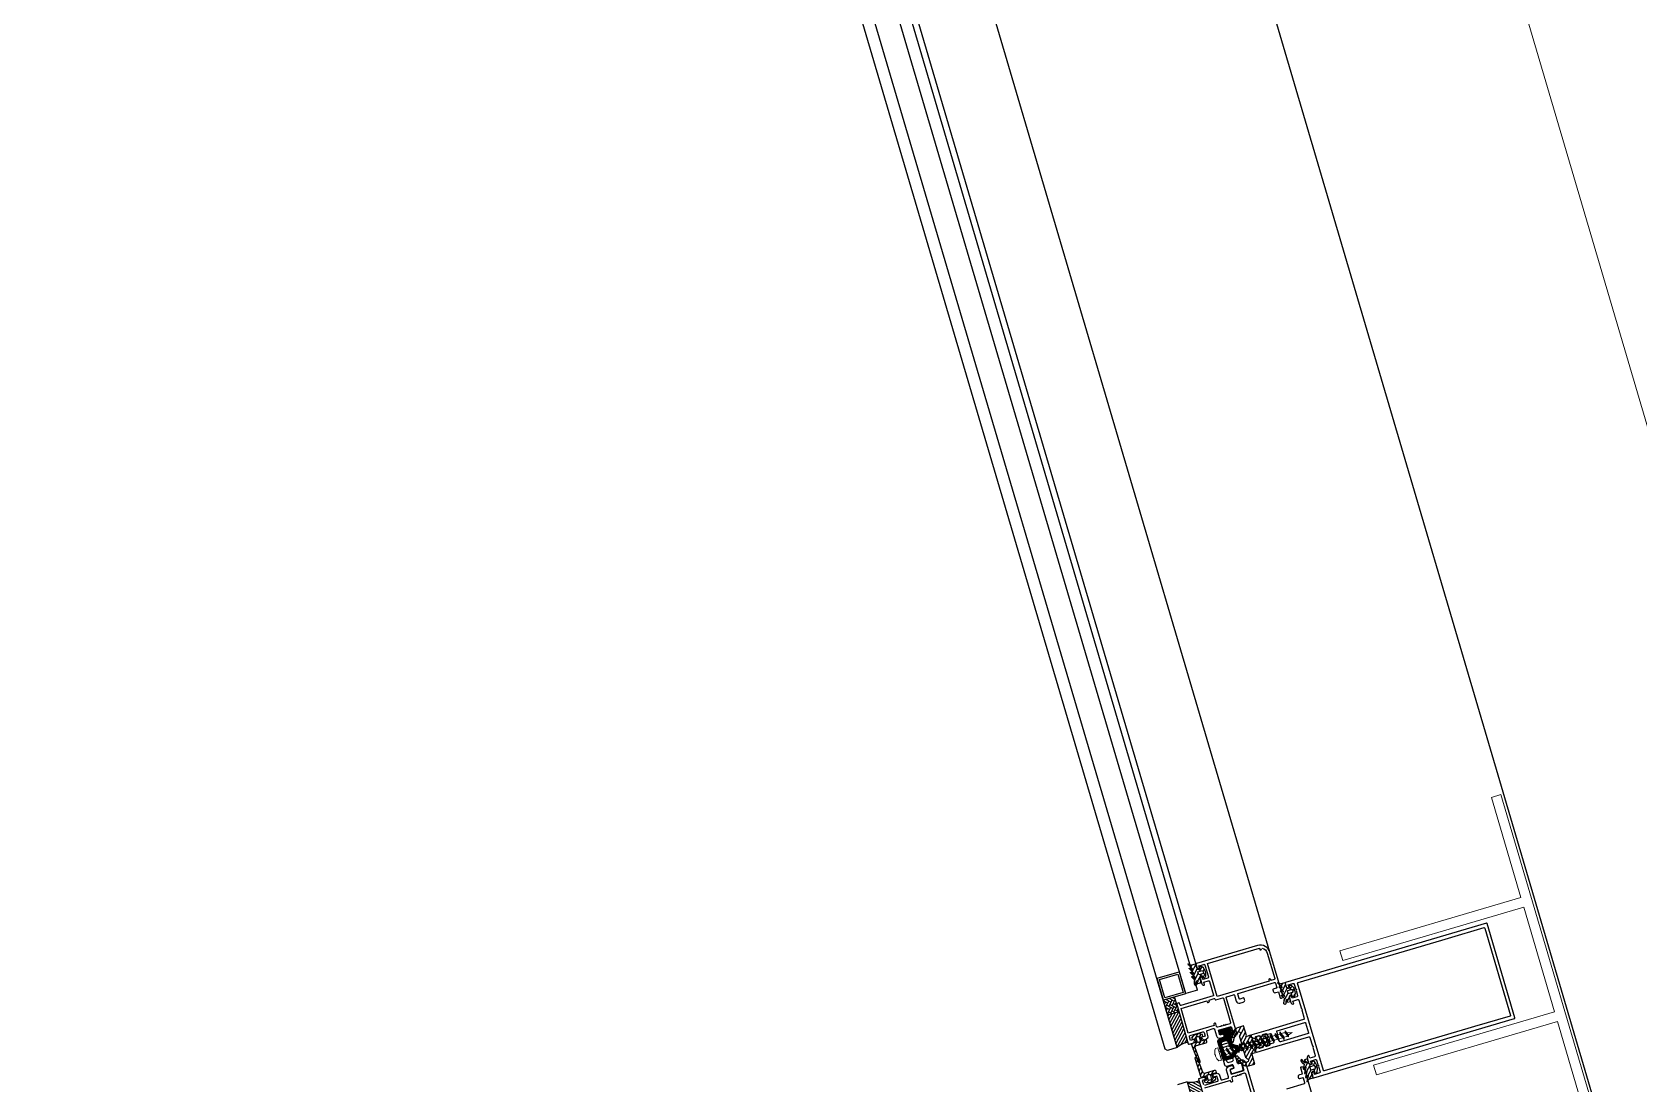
# Model space of a CAD drawing. Header units: millimetres. Extents: x 62878 to 70819, y -67946 to -61850.
# Drawn here: x 63473.9 to 63554.8, y -65098.3 to -65045.3 of the extents above; entities that cross this region are included whole.
import ezdxf

# ---------------------------------------------------------------- set-up
doc = ezdxf.new("R2010")
doc.units = ezdxf.units.MM
for name, color, linetype, lineweight in [('Dog_dos_yeni', 63, 'Continuous', 5), ('DOGRAMA', 171, 'Continuous', 0), ('GOR-2', 152, 'Continuous', 20)]:
    doc.layers.add(name, color=color, linetype=linetype, lineweight=lineweight)
pattern_1 = [(61.42666, (63576.43465, -65198.7975), (0.13941514, -0.07592747), [])]

# ---------------------------------------------------------------- blocks, each defined once
blk = doc.blocks.new('a2we')
at = {"lineweight": 5, "ltscale": 0.5}
for p, q in [((-198.11, -420.11), (-197.11, -419.74)), ((-194.92, -421.4), (-198.11, -420.11)), ((-193.92, -421.04), (-198.11, -420.11)), ((-197.57, -417.61), (-196.57, -417.24)), ((-194.16, -418.26), (-197.57, -417.61)), ((-195.16, -418.63), (-197.57, -417.61)), ((-197.11, -419.74), (-197.11, -418.43)), ((-197.11, -419.74), (-193.92, -421.04)), ((-197.11, -419.74), (-193.92, -421.04)), ((-197.11, -422.3), (-197.11, -420.51)), ((-196.89, -417.9), (-197.1, -418.34)), ((-196.01, -415.29), (-196.59, -417.25)), ((-196.57, -417.24), (-194.16, -418.26)), ((-196.01, -415.29), (-195.46, -417.71)), ((-194.16, -418.26), (-195.16, -418.63)), ((-195.16, -418.63), (-194.93, -419.3)), ((-194.92, -420.63), (-194.92, -419.36)), ((-198.11, -422.66), (-197.11, -422.3)), ((-194.92, -423.96), (-198.11, -422.66)), ((-193.92, -423.59), (-198.11, -422.66)), ((-198.11, -425.21), (-197.11, -424.85)), ((-194.92, -426.51), (-198.11, -425.21)), ((-193.92, -426.15), (-198.11, -425.21)), ((-198.11, -427.67), (-197.11, -427.31)), ((-194.92, -428.97), (-198.11, -427.67)), ((-193.92, -428.6), (-198.11, -427.67)), ((-197.11, -422.3), (-193.92, -423.59)), ((-197.11, -422.3), (-193.92, -423.59)), ((-197.11, -424.85), (-197.11, -423.07)), ((-197.11, -424.85), (-193.92, -426.15)), ((-197.11, -424.85), (-193.92, -426.15)), ((-197.11, -427.31), (-197.11, -425.62)), ((-197.11, -427.31), (-193.92, -428.6)), ((-197.11, -427.31), (-193.92, -428.6)), ((-197.11, -429.56), (-197.11, -428.02)), ((-193.92, -421.04), (-194.92, -421.4)), ((-194.92, -423.19), (-194.92, -421.4)), ((-193.92, -423.59), (-194.92, -423.96)), ((-194.92, -425.74), (-194.92, -423.96)), ((-193.92, -426.15), (-194.92, -426.51)), ((-194.92, -428.2), (-194.92, -426.51)), ((-193.92, -428.6), (-194.92, -428.97)), ((-198.11, -429.92), (-197.11, -429.56)), ((-194.92, -431.22), (-198.11, -429.92)), ((-193.92, -430.86), (-198.11, -429.92)), ((-198.11, -432.18), (-197.11, -431.81)), ((-194.92, -433.47), (-198.11, -432.18)), ((-193.92, -433.11), (-198.11, -432.18)), ((-198.11, -434.43), (-197.11, -434.07)), ((-194.92, -435.73), (-198.11, -434.43)), ((-193.92, -435.36), (-198.11, -434.43)), ((-198.11, -436.73), (-197.11, -436.36)), ((-194.92, -438.03), (-198.11, -436.73)), ((-193.92, -437.66), (-198.11, -436.73)), ((-197.11, -429.56), (-193.92, -430.86)), ((-197.11, -429.56), (-193.92, -430.86)), ((-197.11, -431.81), (-197.11, -430.28)), ((-197.11, -431.81), (-193.92, -433.11)), ((-197.11, -431.81), (-193.92, -433.11)), ((-197.11, -434.07), (-197.11, -432.53)), ((-197.11, -434.07), (-193.92, -435.36)), ((-197.11, -434.07), (-193.92, -435.36)), ((-197.11, -436.36), (-197.11, -434.79)), ((-197.11, -436.36), (-193.92, -437.66)), ((-197.11, -436.36), (-193.92, -437.66)), ((-194.92, -430.45), (-194.92, -428.97)), ((-193.92, -430.86), (-194.92, -431.22)), ((-194.92, -432.7), (-194.92, -431.22)), ((-193.92, -433.11), (-194.92, -433.47)), ((-194.92, -434.96), (-194.92, -433.47)), ((-193.92, -435.36), (-194.92, -435.73)), ((-194.92, -437.26), (-194.92, -435.73)), ((-198.11, -439.03), (-197.11, -438.66)), ((-194.92, -440.32), (-198.11, -439.03)), ((-193.92, -439.96), (-198.11, -439.03)), ((-198.11, -441.32), (-197.11, -440.96)), ((-194.92, -442.62), (-198.11, -441.32)), ((-193.92, -442.26), (-198.11, -441.32)), ((-198.11, -443.62), (-197.11, -443.25)), ((-194.92, -444.91), (-198.11, -443.62)), ((-193.92, -444.55), (-198.11, -443.62)), ((-197.11, -438.66), (-197.11, -437.13)), ((-197.11, -438.66), (-193.92, -439.96)), ((-197.11, -438.66), (-193.92, -439.96)), ((-197.11, -440.96), (-197.11, -439.43)), ((-197.11, -440.96), (-193.92, -442.26)), ((-197.11, -443.25), (-197.11, -441.73)), ((-197.11, -443.25), (-193.92, -444.55)), ((-197.11, -445.55), (-197.11, -444.02)), ((-193.92, -437.66), (-194.92, -438.03)), ((-194.92, -439.55), (-194.92, -438.03)), ((-193.92, -439.96), (-194.92, -440.32)), ((-194.92, -441.85), (-194.92, -440.32)), ((-193.92, -442.26), (-194.92, -442.62)), ((-194.92, -444.15), (-194.92, -442.62)), ((-193.92, -444.55), (-194.92, -444.91)), ((-198.11, -445.92), (-197.11, -445.55)), ((-193.92, -446.85), (-198.11, -445.92)), ((-194.92, -447.22), (-198.11, -445.92)), ((-197.11, -447.85), (-198.11, -448.22)), ((-194.92, -449.52), (-198.11, -448.22)), ((-198.11, -448.22), (-193.92, -449.15)), ((-198.11, -450.52), (-197.11, -450.15)), ((-194.92, -451.82), (-198.11, -450.52)), ((-193.92, -451.45), (-198.11, -450.52)), ((-197.11, -445.55), (-193.92, -446.85)), ((-197.11, -445.55), (-193.92, -446.85)), ((-197.11, -447.85), (-197.11, -446.32)), ((-193.92, -449.15), (-197.11, -447.85)), ((-197.11, -450.15), (-197.11, -448.62)), ((-197.11, -450.15), (-193.92, -451.45)), ((-197.11, -453.29), (-197.11, -450.92)), ((-194.92, -446.45), (-194.92, -444.91)), ((-193.92, -446.85), (-194.92, -447.22)), ((-194.92, -448.75), (-194.92, -447.22)), ((-193.92, -449.15), (-194.92, -449.52)), ((-194.92, -451.05), (-194.92, -449.52)), ((-193.92, -451.45), (-194.92, -451.82)), ((-194.92, -453.29), (-194.92, -451.82)), ((-192.8, -453.29), (-199.23, -453.29)), ((-199.23, -454.58), (-199.23, -453.29)), ((-192.8, -454.58), (-192.8, -453.29))]:
    blk.add_line(p, q, dxfattribs=at)
blk.add_lwpolyline([(-196.47, -455.66), (-196.11, -455.4), (-195.92, -455.4), (-195.56, -455.66)], dxfattribs=at)
for centre, radius, start, end in [((-196.91, -418.43), 0.2, 155.32512, 180), ((-195.12, -419.36), 0.2, 0, 19.11162), ((-195.66, -449.53), 6.19, 234.75731, 262.49049), ((-196.37, -449.53), 6.19, 277.50951, 305.24269)]:
    blk.add_arc(centre, radius, start, end, dxfattribs=at)

msp = doc.modelspace()

# ---------------------------------------------------------------- hatches: boundary and pattern name
at = {"layer": 'DOGRAMA', "lineweight": -2}
h = msp.add_hatch(dxfattribs=at)
h.set_pattern_fill('ANSI31', color=256, scale=0.05, angle=433.50578, style=0)
h.set_pattern_definition(pattern_1)
edge = h.paths.add_edge_path(flags=16)
edge.add_arc((63532.481, -65092.752), 0.4, 4.8897, 27.96362, ccw=False)
edge.add_line((63532.879, -65092.718), (63532.638, -65092.789))
edge.add_line((63532.638, -65092.789), (63532.592, -65092.636))
edge.add_line((63532.592, -65092.636), (63532.834, -65092.564))
edge = h.paths.add_edge_path()
edge.add_arc((63532.481, -65092.752), 0.5, -20.44324, 53.29656, ccw=False)
edge.add_line((63532.949, -65092.927), (63532.853, -65092.955))
edge.add_line((63532.853, -65092.955), (63532.819, -65092.84))
edge.add_line((63532.819, -65092.84), (63532.762, -65092.857))
edge.add_arc((63532.79, -65092.953), 0.1, 106.42666, 196.42666)
edge.add_line((63532.694, -65092.981), (63532.756, -65093.192))
edge.add_line((63532.756, -65093.192), (63532.584, -65093.243))
edge.add_line((63532.584, -65093.243), (63532.573, -65093.205))
edge.add_arc((63532.635, -65093.187), 0.065, 128.01732, 196.42666, ccw=False)
edge.add_arc((63532.575, -65093.11), 0.0327, 308.01732, 501.85694)
edge.add_arc((63532.722, -65093.187), 0.199, 150.51044, 200.77634)
edge.add_arc((63532.488, -65093.271), 0.05, -162.60118, 14.91205, ccw=False)
edge.add_arc((63532.749, -65093.189), 0.323, 158.041, 197.36731, ccw=False)
edge.add_arc((63532.43, -65093.061), 0.02, 338.041, 406.42666)
edge.add_line((63532.444, -65093.047), (63532.285, -65092.895))
edge.add_arc((63532.295, -65092.884), 0.015, 66.42666, 226.42666, ccw=False)
edge.add_line((63532.301, -65092.87), (63532.414, -65092.92))
edge.add_arc((63532.422, -65092.901), 0.02, 246.42666, 406.42666)
edge.add_line((63532.436, -65092.887), (63532.222, -65092.684))
edge.add_arc((63532.233, -65092.673), 0.015, 66.42666, 226.42666, ccw=False)
edge.add_line((63532.239, -65092.659), (63532.352, -65092.709))
edge.add_arc((63532.36, -65092.69), 0.02, 246.42666, 406.42666)
edge.add_line((63532.373, -65092.676), (63532.16, -65092.473))
edge.add_arc((63532.171, -65092.462), 0.015, 66.42666, 226.42666, ccw=False)
edge.add_line((63532.177, -65092.448), (63532.289, -65092.498))
edge.add_arc((63532.297, -65092.479), 0.02, 246.42666, 406.42666)
edge.add_line((63532.311, -65092.465), (63532.098, -65092.262))
edge.add_arc((63532.108, -65092.251), 0.015, 66.42666, 226.42666, ccw=False)
edge.add_line((63532.114, -65092.237), (63532.22, -65092.283))
edge.add_arc((63532.26, -65092.192), 0.1, 246.42666, 286.42666)
edge.add_line((63532.288, -65092.287), (63532.474, -65092.233))
edge.add_line((63532.474, -65092.233), (63532.536, -65092.444))
edge.add_arc((63532.632, -65092.415), 0.1, 196.42666, 286.42666)
edge.add_line((63532.66, -65092.511), (63532.718, -65092.494))
edge.add_line((63532.718, -65092.494), (63532.684, -65092.379))
edge.add_line((63532.684, -65092.379), (63532.78, -65092.351))
h = msp.add_hatch(dxfattribs=at)
h.set_pattern_fill('ANSI31', color=256, scale=0.05, angle=433.50578, style=0)
h.set_pattern_definition(pattern_1)
edge = h.paths.add_edge_path()
edge.add_arc((63536.784, -65093.13), 0.1, 246.42666, 286.42666)
edge.add_line((63536.813, -65093.226), (63536.979, -65093.177))
edge.add_line((63536.979, -65093.177), (63537.041, -65093.388))
edge.add_arc((63537.137, -65093.36), 0.1, 196.42666, 286.42666)
edge.add_line((63537.165, -65093.456), (63537.222, -65093.439))
edge.add_line((63537.222, -65093.439), (63537.189, -65093.324))
edge.add_line((63537.189, -65093.324), (63537.284, -65093.296))
edge.add_arc((63536.986, -65093.697), 0.5, -20.44324, 53.29656, ccw=False)
edge.add_line((63537.454, -65093.871), (63537.358, -65093.899))
edge.add_line((63537.358, -65093.899), (63537.324, -65093.784))
edge.add_line((63537.324, -65093.784), (63537.267, -65093.801))
edge.add_arc((63537.295, -65093.897), 0.1, 106.42666, 196.42666)
edge.add_line((63537.199, -65093.926), (63537.261, -65094.137))
edge.add_line((63537.261, -65094.137), (63537.108, -65094.182))
edge.add_line((63537.108, -65094.182), (63537.097, -65094.144))
edge.add_arc((63537.16, -65094.125), 0.065, 128.01732, 196.42666, ccw=False)
edge.add_arc((63537.099, -65094.048), 0.0327, 308.01732, 501.85694)
edge.add_arc((63537.263, -65094.18), 0.242, 141.22919, 186.73596)
edge.add_arc((63536.974, -65094.221), 0.05, -162.60118, 14.91205, ccw=False)
edge.add_arc((63537.295, -65094.194), 0.372, 149.92664, 186.57816, ccw=False)
edge.add_arc((63536.955, -65094), 0.02, 338.041, 406.42666)
edge.add_line((63536.969, -65093.985), (63536.809, -65093.834))
edge.add_arc((63536.82, -65093.823), 0.015, 66.42666, 226.42666, ccw=False)
edge.add_line((63536.826, -65093.809), (63536.938, -65093.858))
edge.add_arc((63536.946, -65093.84), 0.02, 246.42666, 406.42666)
edge.add_line((63536.96, -65093.826), (63536.747, -65093.623))
edge.add_arc((63536.757, -65093.612), 0.015, 66.42666, 226.42666, ccw=False)
edge.add_line((63536.763, -65093.598), (63536.876, -65093.647))
edge.add_arc((63536.884, -65093.629), 0.02, 246.42666, 406.42666)
edge.add_line((63536.898, -65093.615), (63536.685, -65093.412))
edge.add_arc((63536.695, -65093.401), 0.015, 66.42666, 226.42666, ccw=False)
edge.add_line((63536.701, -65093.387), (63536.814, -65093.436))
edge.add_arc((63536.822, -65093.418), 0.02, 246.42666, 406.42666)
edge.add_line((63536.836, -65093.404), (63536.623, -65093.201))
edge.add_arc((63536.633, -65093.19), 0.015, 66.42666, 226.42666, ccw=False)
edge.add_line((63536.639, -65093.176), (63536.744, -65093.222))
edge = h.paths.add_edge_path(flags=16)
edge.add_line((63537.36, -65093.67), (63537.171, -65093.725))
edge.add_arc((63537.163, -65093.696), 0.03, 196.42666, 286.42666, ccw=False)
edge.add_line((63537.134, -65093.705), (63537.106, -65093.609))
edge.add_arc((63537.135, -65093.6), 0.03, 106.42666, 196.42666, ccw=False)
edge.add_line((63537.126, -65093.572), (63537.315, -65093.516))
edge.add_arc((63537.323, -65093.545), 0.03, 24.19309, 106.42666, ccw=False)
edge.add_arc((63536.986, -65093.697), 0.4, 8.66022, 24.19309, ccw=False)
edge.add_arc((63537.351, -65093.641), 0.03, -73.57334, 8.66022, ccw=False)
h = msp.add_hatch(dxfattribs=at)
h.set_pattern_fill('AR-HBONE', color=256, scale=0.03, angle=433.50578, style=0)
h.set_pattern_definition([(331.42666, (63564.61152, -65079.81082), (0.16277867, 0.04799068), [0.36, -0.12]), (61.42666, (63564.71691, -65079.86821), (0.16277867, 0.04799068), [0.36, -0.12])])
h.paths.add_polyline_path([(63531.492, -65094.138), (63531.422, -65093.898), (63530.846, -65094.068), (63531.065, -65094.81), (63531.64, -65094.64)])
h = msp.add_hatch(dxfattribs=at)
h.set_pattern_fill('ANSI31', color=256, scale=0.04, angle=433.50578, style=0)
h.set_pattern_definition([(61.42666, (63582.17524, -65218.2689), (0.11153211, -0.06074198), [])])
h.paths.add_polyline_path([(63531.692, -65094.913, 0.414214), (63531.726, -65094.932), (63532.095, -65096.181, 0.153231), (63531.547, -65096.447), (63531.143, -65095.075)])
h.paths.add_polyline_path([(63531.64, -65094.64), (63531.711, -65094.879, 0.414214), (63531.692, -65094.913), (63531.143, -65095.075), (63531.065, -65094.81)])
at = {"layer": 'DOGRAMA', "lineweight": -2, "ltscale": 5}
h = msp.add_hatch(dxfattribs=at)
h.set_pattern_fill('ANSI31', color=256, scale=0.015, angle=433.50578, style=0)
h.set_pattern_definition([(61.42666, (63576.43465, -65198.7975), (0.041824542, -0.022778242), [])])
edge = h.paths.add_edge_path(flags=16)
edge.add_line((63534.495, -65096.502), (63534.502, -65096.528))
edge.add_arc((63534.474, -65096.537), 0.03, -43.57334, 16.42666, ccw=False)
edge.add_line((63534.495, -65096.557), (63534.316, -65096.746))
edge.add_arc((63534.388, -65096.815), 0.1, 136.42666, 164.28562)
edge.add_arc((63534.196, -65096.761), 0.1, 286.42666, 344.28562, ccw=False)
edge.add_line((63534.224, -65096.856), (63534.032, -65096.913))
edge.add_arc((63534.018, -65096.865), 0.05, 196.42666, 286.42666, ccw=False)
edge.add_line((63533.97, -65096.879), (63533.786, -65096.256))
edge.add_arc((63533.882, -65096.228), 0.1, 106.42666, 196.42666, ccw=False)
edge.add_line((63533.854, -65096.132), (63533.998, -65096.089))
edge.add_arc((63534.026, -65096.185), 0.1, 16.42666, 106.42666, ccw=False)
edge.add_line((63534.122, -65096.157), (63534.182, -65096.359))
edge.add_arc((63534.278, -65096.331), 0.1, 196.42666, 256.42666)
edge.add_line((63534.254, -65096.428), (63534.473, -65096.481))
edge.add_arc((63534.466, -65096.51), 0.03, 16.42666, 76.42666, ccw=False)
edge = h.paths.add_edge_path()
edge.add_line((63533.947, -65095.916), (63533.903, -65095.768))
edge.add_arc((63533.874, -65095.776), 0.03, 16.42666, 106.42666)
edge.add_line((63533.866, -65095.748), (63533.732, -65095.787))
edge.add_arc((63533.723, -65095.758), 0.03, 196.42666, 286.42666, ccw=False)
edge.add_line((63533.694, -65095.767), (63533.655, -65095.633))
edge.add_arc((63533.703, -65095.618), 0.05, 106.42666, 196.42666, ccw=False)
edge.add_line((63533.689, -65095.57), (63534.202, -65095.419))
edge.add_arc((63534.216, -65095.467), 0.05, 16.42666, 106.42666, ccw=False)
edge.add_line((63534.264, -65095.453), (63534.34, -65095.712))
edge.add_arc((63534.292, -65095.726), 0.05, -73.57334, 16.42666, ccw=False)
edge.add_line((63534.306, -65095.774), (63534.225, -65095.798))
edge.add_arc((63534.239, -65095.846), 0.05, 106.42666, 196.42666)
edge.add_line((63534.191, -65095.86), (63534.301, -65096.234))
edge.add_arc((63534.397, -65096.206), 0.1, 196.42666, 256.42666)
edge.add_line((63534.374, -65096.303), (63534.592, -65096.356))
edge.add_arc((63534.585, -65096.385), 0.03, 16.42666, 76.42666, ccw=False)
edge.add_line((63534.614, -65096.376), (63534.671, -65096.569))
edge.add_arc((63534.642, -65096.577), 0.03, -43.57334, 16.42666, ccw=False)
edge.add_line((63534.664, -65096.598), (63534.478, -65096.793))
edge.add_arc((63534.55, -65096.862), 0.1, 136.42666, 166.91533)
edge.add_arc((63534.258, -65096.794), 0.2, 286.42666, 346.91533, ccw=False)
edge.add_line((63534.314, -65096.986), (63533.979, -65097.085))
edge.add_arc((63533.95, -65096.989), 0.1, 196.42666, 286.42666, ccw=False)
edge.add_line((63533.854, -65097.018), (63533.778, -65096.759))
edge.add_line((63533.778, -65096.759), (63533.798, -65096.721))
edge.add_line((63533.798, -65096.721), (63533.761, -65096.701))
edge.add_line((63533.761, -65096.701), (63533.6, -65096.154))
edge.add_arc((63533.696, -65096.126), 0.1, 106.42666, 196.42666, ccw=False)
edge.add_line((63533.668, -65096.03), (63533.927, -65095.954))
edge.add_arc((63533.918, -65095.925), 0.03, 286.42666, 376.42666)
at = {"layer": 'DOGRAMA', "lineweight": -2}
h = msp.add_hatch(dxfattribs=at)
h.set_pattern_fill('ANSI31', color=256, scale=0.05, angle=433.50578, style=0)
h.set_pattern_definition(pattern_1)
edge = h.paths.add_edge_path(flags=16)
edge.add_arc((63536.021, -65096.097), 0.05, 286.42666, 376.42666)
edge.add_line((63536.069, -65096.083), (63536.052, -65096.026))
edge.add_arc((63536.004, -65096.04), 0.05, 16.42666, 106.42666)
edge.add_line((63535.99, -65095.992), (63535.774, -65096.055))
edge.add_line((63535.774, -65096.055), (63535.82, -65096.209))
edge.add_line((63535.82, -65096.209), (63536.035, -65096.145))
h.paths.add_polyline_path([(63535.676, -65096.251), (63535.63, -65096.098), (63535.367, -65096.176), (63535.412, -65096.329)], flags=16)
edge = h.paths.add_edge_path()
edge.add_arc((63535.974, -65095.986), 0.2, 35.86044, 106.42666)
edge.add_line((63535.918, -65095.794), (63535.864, -65095.81))
edge.add_line((63535.864, -65095.81), (63535.881, -65095.868))
edge.add_line((63535.881, -65095.868), (63535.758, -65095.904))
edge.add_line((63535.758, -65095.904), (63535.719, -65095.883))
edge.add_arc((63535.672, -65095.971), 0.1, 61.42666, 106.42666)
edge.add_line((63535.643, -65095.875), (63535.518, -65095.912))
edge.add_line((63535.518, -65095.912), (63535.535, -65095.969))
edge.add_line((63535.535, -65095.969), (63535.412, -65096.006))
edge.add_line((63535.412, -65096.006), (63535.273, -65095.93))
edge.add_line((63535.273, -65095.93), (63535.243, -65095.826))
edge.add_line((63535.243, -65095.826), (63535.003, -65095.897))
edge.add_line((63535.003, -65095.897), (63535.037, -65095.835))
edge.add_line((63535.037, -65095.835), (63534.895, -65095.355))
edge.add_line((63534.895, -65095.355), (63534.582, -65095.448))
edge.add_arc((63534.667, -65095.735), 0.3, 106.42666, 166.42666)
edge.add_line((63534.375, -65095.665), (63534.26, -65096.143))
edge.add_arc((63534.289, -65096.15), 0.03, 166.42666, 256.42666)
edge.add_line((63534.282, -65096.179), (63534.34, -65096.193))
edge.add_arc((63534.347, -65096.164), 0.03, 256.42666, 346.42666)
edge.add_line((63534.377, -65096.171), (63534.468, -65095.794))
edge.add_arc((63534.662, -65095.841), 0.2, 104.50706, 166.42666, ccw=False)
edge.add_arc((63534.645, -65095.742), 0.1, -43.57334, 109.14151, ccw=False)
edge.add_arc((63534.79, -65095.88), 0.1, 136.42666, 196.42666)
edge.add_line((63534.694, -65095.908), (63534.786, -65096.222))
edge.add_arc((63534.738, -65096.236), 0.05, -73.57334, 16.42666, ccw=False)
edge.add_line((63534.752, -65096.284), (63534.704, -65096.298))
edge.add_arc((63534.718, -65096.346), 0.05, 106.42666, 196.42666)
edge.add_line((63534.67, -65096.36), (63534.727, -65096.552))
edge.add_arc((63534.775, -65096.538), 0.05, 196.42666, 286.42666)
edge.add_line((63534.789, -65096.586), (63534.837, -65096.571))
edge.add_arc((63534.851, -65096.619), 0.05, 16.42666, 106.42666, ccw=False)
edge.add_line((63534.899, -65096.605), (63534.992, -65096.919))
edge.add_arc((63535.087, -65096.89), 0.1, 196.42666, 256.42666)
edge.add_arc((63535.041, -65097.085), 0.1, -76.28819, 76.42666, ccw=False)
edge.add_arc((63535.001, -65096.992), 0.2, 226.42666, 288.34626, ccw=False)
edge.add_line((63534.863, -65097.137), (63534.583, -65096.87))
edge.add_arc((63534.562, -65096.892), 0.03, 46.42666, 136.42666)
edge.add_line((63534.54, -65096.871), (63534.499, -65096.915))
edge.add_arc((63534.521, -65096.935), 0.03, 136.42666, 226.42666)
edge.add_line((63534.5, -65096.957), (63534.856, -65097.296))
edge.add_arc((63535.063, -65097.078), 0.3, 226.42666, 286.42666)
edge.add_line((63535.148, -65097.366), (63535.461, -65097.274))
edge.add_line((63535.461, -65097.274), (63535.32, -65096.794))
edge.add_line((63535.32, -65096.794), (63535.258, -65096.76))
edge.add_line((63535.258, -65096.76), (63535.497, -65096.69))
edge.add_line((63535.497, -65096.69), (63535.467, -65096.586))
edge.add_line((63535.467, -65096.586), (63535.542, -65096.447))
edge.add_line((63535.542, -65096.447), (63535.665, -65096.411))
edge.add_line((63535.665, -65096.411), (63535.682, -65096.468))
edge.add_line((63535.682, -65096.468), (63535.807, -65096.431))
edge.add_arc((63535.779, -65096.335), 0.1, 286.42666, 331.42666)
edge.add_line((63535.867, -65096.383), (63535.888, -65096.345))
edge.add_line((63535.888, -65096.345), (63536.011, -65096.309))
edge.add_line((63536.011, -65096.309), (63536.028, -65096.366))
edge.add_line((63536.028, -65096.366), (63536.082, -65096.35))
edge.add_arc((63536.025, -65096.159), 0.2, 286.42666, 356.99288)
edge.add_arc((63535.755, -65096.144), 0.471, 356.99288, 395.86044)
h = msp.add_hatch(dxfattribs=at)
h.set_pattern_fill('ANSI31', color=256, scale=0.05, angle=433.50578, style=0)
h.set_pattern_definition(pattern_1)
edge = h.paths.add_edge_path(flags=16)
edge.add_arc((63532.46, -65095.53), 0.668, 279.55098, 293.30234, ccw=False)
edge.add_line((63532.571, -65096.189), (63532.491, -65095.915))
edge.add_line((63532.491, -65095.915), (63532.644, -65095.87))
edge.add_line((63532.644, -65095.87), (63532.725, -65096.144))
edge = h.paths.add_edge_path()
edge.add_line((63533.052, -65096.139), (63533.021, -65096.033))
edge.add_line((63533.021, -65096.033), (63532.79, -65096.101))
edge.add_line((63532.79, -65096.101), (63532.737, -65095.919))
edge.add_line((63532.737, -65095.919), (63532.852, -65095.885))
edge.add_line((63532.852, -65095.885), (63532.824, -65095.789))
edge.add_arc((63532.652, -65096.196), 0.442, 67.11901, 145.73431)
edge.add_line((63532.286, -65095.947), (63532.315, -65096.043))
edge.add_line((63532.315, -65096.043), (63532.43, -65096.009))
edge.add_line((63532.43, -65096.009), (63532.484, -65096.192))
edge.add_line((63532.484, -65096.192), (63532.253, -65096.259))
edge.add_line((63532.253, -65096.259), (63532.615, -65097.171))
edge.add_arc((63532.663, -65097.157), 0.05, 196.42666, 369.71682)
edge.add_line((63532.713, -65097.149), (63532.463, -65096.462))
edge.add_arc((63532.561, -65096.44), 0.1, 106.42666, 192.85193, ccw=False)
edge.add_line((63532.533, -65096.344), (63533.018, -65096.201))
edge.add_arc((63533.004, -65096.153), 0.05, 286.42666, 376.42666)
h = msp.add_hatch(dxfattribs=at)
h.set_pattern_fill('ANSI31', color=256, scale=0.05, angle=433.50578, style=0)
h.set_pattern_definition(pattern_1)
edge = h.paths.add_edge_path(flags=16)
edge.add_arc((63533.024, -65097.441), 0.668, 279.55098, 293.30234, ccw=False)
edge.add_line((63533.135, -65098.1), (63533.054, -65097.827))
edge.add_line((63533.054, -65097.827), (63533.208, -65097.782))
edge.add_line((63533.208, -65097.782), (63533.288, -65098.055))
edge = h.paths.add_edge_path()
edge.add_line((63533.492, -65097.614), (63533.523, -65097.72))
edge.add_line((63533.523, -65097.72), (63533.293, -65097.788))
edge.add_line((63533.293, -65097.788), (63533.347, -65097.97))
edge.add_line((63533.347, -65097.97), (63533.462, -65097.936))
edge.add_line((63533.462, -65097.936), (63533.49, -65098.032))
edge.add_arc((63533.125, -65097.783), 0.442, 247.11901, 325.73431, ccw=False)
edge.add_line((63532.953, -65098.19), (63532.925, -65098.094))
edge.add_line((63532.925, -65098.094), (63533.04, -65098.061))
edge.add_line((63533.04, -65098.061), (63532.986, -65097.878))
edge.add_line((63532.986, -65097.878), (63532.756, -65097.946))
edge.add_line((63532.756, -65097.946), (63532.465, -65096.99))
edge.add_arc((63532.512, -65096.976), 0.05, 23.1365, 196.42666, ccw=False)
edge.add_line((63532.558, -65096.956), (63532.822, -65097.662))
edge.add_arc((63532.916, -65097.628), 0.1, 200.00139, 286.42666)
edge.add_line((63532.945, -65097.724), (63533.43, -65097.581))
edge.add_arc((63533.444, -65097.629), 0.05, 16.42666, 106.42666, ccw=False)
h = msp.add_hatch(dxfattribs=at)
h.set_pattern_fill('ANSI31', color=256, scale=0.05, angle=433.50578, style=0)
h.set_pattern_definition(pattern_1)
edge = h.paths.add_edge_path()
edge.add_arc((63538.255, -65098.118), 0.1, 106.42666, 146.42666, ccw=False)
edge.add_line((63538.226, -65098.022), (63538.392, -65097.973))
edge.add_line((63538.392, -65097.973), (63538.33, -65097.762))
edge.add_arc((63538.426, -65097.734), 0.1, 106.42666, 196.42666, ccw=False)
edge.add_line((63538.398, -65097.638), (63538.455, -65097.621))
edge.add_line((63538.455, -65097.621), (63538.489, -65097.736))
edge.add_line((63538.489, -65097.736), (63538.585, -65097.708))
edge.add_arc((63538.117, -65097.533), 0.5, 339.55676, 413.29656)
edge.add_line((63538.416, -65097.132), (63538.32, -65097.161))
edge.add_line((63538.32, -65097.161), (63538.354, -65097.276))
edge.add_line((63538.354, -65097.276), (63538.296, -65097.293))
edge.add_arc((63538.268, -65097.197), 0.1, 196.42666, 286.42666, ccw=False)
edge.add_line((63538.172, -65097.225), (63538.11, -65097.014))
edge.add_line((63538.11, -65097.014), (63537.957, -65097.059))
edge.add_line((63537.957, -65097.059), (63537.968, -65097.097))
edge.add_arc((63538.03, -65097.079), 0.065, 196.42666, 264.83599)
edge.add_arc((63538.021, -65097.176), 0.0327, -109.00362, 84.83599, ccw=False)
edge.add_arc((63538.087, -65096.977), 0.242, 206.11735, 251.62413, ccw=False)
edge.add_arc((63537.822, -65097.099), 0.05, 17.94126, 195.4545)
edge.add_arc((63538.107, -65096.948), 0.372, 206.27516, 242.92668)
edge.add_arc((63537.926, -65097.295), 0.02, -13.57334, 54.81232, ccw=False)
edge.add_line((63537.946, -65097.3), (63537.894, -65097.514))
edge.add_arc((63537.909, -65097.517), 0.015, 166.42666, 326.42666)
edge.add_line((63537.921, -65097.525), (63537.989, -65097.423))
edge.add_arc((63538.006, -65097.434), 0.02, -13.57334, 146.42666, ccw=False)
edge.add_line((63538.025, -65097.439), (63537.956, -65097.725))
edge.add_arc((63537.971, -65097.728), 0.015, 166.42666, 326.42666)
edge.add_line((63537.983, -65097.736), (63538.052, -65097.634))
edge.add_arc((63538.068, -65097.645), 0.02, -13.57334, 146.42666, ccw=False)
edge.add_line((63538.088, -65097.65), (63538.019, -65097.936))
edge.add_arc((63538.033, -65097.939), 0.015, 166.42666, 326.42666)
edge.add_line((63538.046, -65097.948), (63538.114, -65097.845))
edge.add_arc((63538.13, -65097.856), 0.02, -13.57334, 146.42666, ccw=False)
edge.add_line((63538.15, -65097.861), (63538.081, -65098.147))
edge.add_arc((63538.095, -65098.15), 0.015, 166.42666, 326.42666)
edge.add_line((63538.108, -65098.159), (63538.171, -65098.063))
edge = h.paths.add_edge_path(flags=16)
edge.add_line((63538.446, -65097.353), (63538.257, -65097.408))
edge.add_arc((63538.266, -65097.437), 0.03, 106.42666, 196.42666)
edge.add_line((63538.237, -65097.446), (63538.265, -65097.542))
edge.add_arc((63538.294, -65097.533), 0.03, 196.42666, 286.42666)
edge.add_line((63538.302, -65097.562), (63538.491, -65097.506))
edge.add_arc((63538.483, -65097.478), 0.03, 286.42666, 368.66022)
edge.add_arc((63538.117, -65097.533), 0.4, 8.66022, 24.19309)
edge.add_arc((63538.454, -65097.382), 0.03, 24.19309, 106.42666)
h = msp.add_hatch(dxfattribs=at)
h.set_pattern_fill('ANSI31', color=256, scale=0.04, angle=433.50578, style=0)
h.set_pattern_definition([(331.42666, (63508.49957, -64968.3698), (0.06074198, 0.11153211), [])])
h.paths.add_polyline_path([(63533.01, -65099.383, -0.414214), (63533.029, -65099.349), (63532.66, -65098.099, -0.153231), (63532.056, -65098.173), (63532.461, -65099.545)])
h.paths.add_polyline_path([(63533.115, -65099.64), (63533.044, -65099.401, -0.414214), (63533.01, -65099.383), (63532.461, -65099.545), (63532.539, -65099.81)])

# ---------------------------------------------------------------- linework, layer by layer
msp.add_lwpolyline([(68896.021, -63031.435), (69030.259, -63071.184), (69185.279, -62547.653), (68892.999, -62461.107, 1.044368), (68063.198, -62298.73, 0.204375), (63106.96, -62494.783, 0.353953), (62932.94, -62997.825), (63753.185, -65779.598), (64154.954, -67142.153), (65336.723, -66792.622), (65336.7, -66829.112), (65270.535, -66829.071, 0.626789), (65270.199, -67369.071), (65531.845, -67369.234, 0.926242), (66130.088, -67369.606), (66391.733, -67369.769, 0.626743), (66392.069, -66829.769), (66326.147, -66829.728), (66326.17, -66793.238), (67506.156, -67144.128), (68467.025, -63899.086), (68625.204, -63946.037), (68896.024, -63031.423)], format="xyb")
at = {"layer": 'Dog_dos_yeni'}
msp.add_lwpolyline([(63552.66, -65100.022), (63547.853, -65083.716), (63547.373, -65083.857), (63548.858, -65088.893), (63539.746, -65091.58), (63539.887, -65092.059), (63548.999, -65089.373), (63550.555, -65094.648), (63541.442, -65097.335), (63541.584, -65097.814), (63550.696, -65095.128), (63552.181, -65100.164), (63552.66, -65100.022)], close=True, dxfattribs=at)
at = {"layer": 'DOGRAMA', "lineweight": -2}
for p, q in [((63530.944, -65096.52), (63505.116, -65008.915)), ((63531.547, -65096.447), (63505.663, -65008.649)), ((63531.997, -65093.729), (63507.515, -65010.689)), ((63532.573, -65093.559), (63508.091, -65010.519)), ((63536.222, -65091.649), (63512.192, -65010.144)), ((63532.501, -65092.256), (63508.738, -65011.653)), ((63531.529, -65094.263), (63531.422, -65093.898)), ((63532.573, -65093.559), (63531.997, -65093.729)), ((63531.64, -65094.64), (63531.065, -65094.81)), ((63531.64, -65094.64), (63531.065, -65094.81)), ((63531.547, -65096.447), (63531.068, -65096.588)), ((63531.068, -65096.588), (63530.944, -65096.52)), ((63532.056, -65098.173), (63531.577, -65098.315)), ((63532.056, -65098.173), (63557.941, -65185.97))]:
    msp.add_line(p, q, dxfattribs=at)
msp.add_lwpolyline([(63106.96, -62494.783, 0.354372), (62933.156, -62998.559), (63684.776, -65547.597)], format="xyb", dxfattribs=at)
at = {"layer": 'DOGRAMA', "lineweight": -2, "ltscale": 0.5}
for points in [[(63538.169, -65096.84, 0.414214), (63538.101, -65096.964), (63538.172, -65097.204, 0.414214), (63538.296, -65097.272), (63538.315, -65097.266), (63538.273, -65097.122), (63538.513, -65097.052, -0.414214), (63538.575, -65097.085), (63538.651, -65097.344), (63538.689, -65097.365), (63538.668, -65097.402), (63538.745, -65097.661, -0.414214), (63538.711, -65097.723), (63538.471, -65097.794), (63538.429, -65097.65), (63538.409, -65097.655, 0.414214), (63538.342, -65097.78), (63538.39, -65097.943, 0.414214), (63538.427, -65097.963), (63548.537, -65094.982, 0.414214), (63548.557, -65094.945), (63547.16, -65090.207, 0.414214), (63547.123, -65090.187), (63537.013, -65093.167, 0.414214), (63536.993, -65093.204), (63537.041, -65093.367, 0.414214), (63537.165, -65093.435), (63537.184, -65093.429), (63537.142, -65093.286), (63537.382, -65093.215, -0.414214), (63537.444, -65093.249), (63537.52, -65093.508), (63537.557, -65093.528), (63537.537, -65093.565), (63537.613, -65093.824, -0.414214), (63537.58, -65093.886), (63537.34, -65093.957), (63537.297, -65093.813), (63537.278, -65093.819, 0.414214), (63537.211, -65093.943), (63537.281, -65094.183, 0.414214), (63537.405, -65094.25), (63537.425, -65094.245), (63537.382, -65094.101), (63537.622, -65094.03, -0.414214), (63537.684, -65094.064), (63537.811, -65094.493), (63537.848, -65094.513), (63537.827, -65094.55), (63537.953, -65094.975, -0.414214), (63537.919, -65095.037), (63536.192, -65095.546), (63536.172, -65095.584), (63536.135, -65095.563), (63535.31, -65095.806, 0.414214), (63535.276, -65095.869), (63535.284, -65095.897, 0.198912), (63535.309, -65095.926), (63535.396, -65095.974, 0.198912), (63535.434, -65095.978), (63535.51, -65095.956), (63535.502, -65095.927, -0.414214), (63535.522, -65095.89), (63535.685, -65095.842), (63535.742, -65095.872, 0.198912), (63535.78, -65095.877), (63535.856, -65095.854), (63535.847, -65095.825, -0.414214), (63535.868, -65095.788), (63536.031, -65095.74), (63536.087, -65095.771, 0.198912), (63536.125, -65095.775), (63536.249, -65095.738, -0.414214), (63536.286, -65095.758), (63536.411, -65096.18, -0.414214), (63536.39, -65096.218), (63536.266, -65096.254, 0.198912), (63536.237, -65096.278), (63536.206, -65096.335), (63536.043, -65096.383, -0.414214), (63536.006, -65096.362), (63535.997, -65096.334), (63535.921, -65096.356, 0.198912), (63535.891, -65096.38), (63535.861, -65096.436), (63535.698, -65096.485, -0.414214), (63535.66, -65096.464), (63535.652, -65096.436), (63535.576, -65096.458, 0.198912), (63535.546, -65096.482), (63535.498, -65096.57, 0.198912), (63535.494, -65096.608), (63535.502, -65096.636, 0.414214), (63535.565, -65096.67), (63536.389, -65096.427), (63536.41, -65096.389), (63536.447, -65096.41), (63538.173, -65095.901, -0.414214), (63538.236, -65095.934), (63538.361, -65096.359), (63538.398, -65096.38), (63538.378, -65096.417), (63538.504, -65096.846, -0.414214), (63538.47, -65096.908), (63538.231, -65096.978), (63538.188, -65096.835)], [(63544.872, -65091.038), (63545.208, -65090.939), (63547.001, -65090.41, -0.414214), (63547.038, -65090.43), (63548.334, -65094.823, -0.414214), (63548.313, -65094.861), (63546.52, -65095.39), (63546.184, -65095.489), (63538.952, -65097.621, -0.414214), (63538.914, -65097.6), (63537.619, -65093.207, -0.414214), (63537.64, -65093.17)], [(63532.685, -65092.454), (63532.647, -65092.327), (63532.887, -65092.257, -0.414214), (63532.949, -65092.291), (63533.125, -65092.885, -0.414214), (63533.091, -65092.947), (63532.851, -65093.018), (63532.814, -65092.892, 0.668097), (63532.762, -65092.886), (63532.723, -65092.957, 0.198962), (63532.719, -65092.995), (63532.79, -65093.235, 0.372839), (63532.9, -65093.306, 0.45685), (63532.925, -65093.267), (63532.891, -65093.152), (63533.121, -65093.084, -0.414214), (63533.183, -65093.118), (63533.387, -65093.809, -0.414214), (63533.366, -65093.846), (63531.736, -65094.327, -0.414214), (63531.698, -65094.307), (63531.673, -65094.22, 0.414214), (63531.636, -65094.2), (63531.549, -65094.225, 0.414214), (63531.529, -65094.263), (63532.114, -65096.248, 0.414214), (63532.152, -65096.268), (63532.372, -65096.204, 0.198962), (63532.401, -65096.18), (63532.43, -65096.084, 0.668048), (63532.395, -65096.04), (63532.224, -65096.091), (63532.168, -65095.899, -0.414214), (63532.202, -65095.837), (63532.844, -65095.647, -0.414214), (63532.906, -65095.681), (63532.963, -65095.873), (63532.793, -65095.923, 0.668048), (63532.787, -65095.978), (63532.863, -65096.044, 0.19911), (63532.901, -65096.048), (63533.005, -65096.017, 0.414214), (63533.1, -65095.843), (63533.041, -65095.641, -0.414214), (63533.075, -65095.579), (63533.372, -65095.492, -0.414214), (63533.434, -65095.526), (63533.533, -65095.861, 0.414214), (63533.719, -65095.963), (63533.882, -65095.915, 0.414214), (63533.916, -65095.853), (63533.894, -65095.776, 0.414214), (63533.869, -65095.762), (63533.696, -65095.813), (63533.625, -65095.573), (63534.268, -65095.384), (63534.381, -65095.768), (63534.285, -65095.796, 0.414214), (63534.251, -65095.858), (63534.265, -65095.906, 0.414214), (63534.328, -65095.94), (63534.404, -65095.917, 0.414214), (63534.54, -65095.669), (63534.025, -65093.923, -0.414214), (63534.045, -65093.886), (63534.395, -65093.783, -0.414214), (63534.433, -65093.803), (63534.523, -65094.11, 0.414214), (63534.709, -65094.211), (63534.882, -65094.16, 0.414214), (63534.95, -65094.036), (63534.944, -65094.017), (63534.93, -65093.969, 0.414214), (63534.893, -65093.949), (63534.71, -65094.002, -0.414214), (63534.673, -65093.982), (63534.605, -65093.752, -0.414214), (63534.626, -65093.715), (63535.513, -65093.453), (63535.533, -65093.416), (63535.57, -65093.436), (63536.458, -65093.175, -0.414214), (63536.495, -65093.195), (63536.563, -65093.425, -0.414214), (63536.542, -65093.462), (63536.389, -65093.508, 0.414214), (63536.369, -65093.545), (63536.383, -65093.593), (63536.388, -65093.612, 0.414214), (63536.513, -65093.68), (63536.652, -65093.639), (63536.742, -65093.946, 0.414214), (63536.779, -65093.966), (63536.799, -65093.96, 0.414214), (63536.866, -65093.836), (63536.222, -65091.649, 0.414214), (63535.601, -65091.311), (63532.522, -65092.219, 0.414214), (63532.501, -65092.256), (63532.549, -65092.418, 0.19911), (63532.573, -65092.448), (63532.644, -65092.487, 0.668097)], [(63533.947, -65095.916), (63533.903, -65095.768, 0.414214), (63533.866, -65095.748), (63533.732, -65095.787, -0.414214), (63533.694, -65095.767), (63533.655, -65095.633, -0.414214), (63533.689, -65095.57), (63534.202, -65095.419, -0.414214), (63534.264, -65095.453), (63534.34, -65095.712, -0.414214), (63534.306, -65095.774), (63534.225, -65095.798, 0.414214), (63534.191, -65095.86), (63534.301, -65096.234, 0.267949), (63534.374, -65096.303), (63534.592, -65096.356, -0.267949), (63534.614, -65096.376), (63534.671, -65096.569, -0.267949), (63534.664, -65096.598), (63534.478, -65096.793, 0.133822), (63534.453, -65096.84, -0.270236), (63534.314, -65096.986), (63533.979, -65097.085, -0.414214), (63533.854, -65097.018), (63533.778, -65096.759), (63533.798, -65096.721), (63533.761, -65096.701), (63533.6, -65096.154, -0.414214), (63533.668, -65096.03), (63533.927, -65095.954, 0.414214)], [(63534.36, -65097.317), (63534.404, -65097.465, -0.414214), (63534.383, -65097.503), (63534.249, -65097.542, 0.414214), (63534.229, -65097.58), (63534.268, -65097.714, 0.414214), (63534.33, -65097.748), (63534.844, -65097.596, 0.414214), (63534.877, -65097.534), (63534.801, -65097.275, 0.414214), (63534.739, -65097.241), (63534.657, -65097.266, -0.414214), (63534.595, -65097.232), (63534.485, -65096.858, -0.267949), (63534.509, -65096.761), (63534.664, -65096.598, 0.267949), (63534.671, -65096.569), (63534.614, -65096.376, 0.267949), (63534.592, -65096.356), (63534.33, -65096.292, -0.133822), (63534.284, -65096.267, 0.270236), (63534.088, -65096.219), (63533.752, -65096.318, 0.414214), (63533.685, -65096.442), (63533.761, -65096.701), (63533.798, -65096.721), (63533.778, -65096.759), (63533.939, -65097.305, 0.414214), (63534.063, -65097.373), (63534.323, -65097.296, -0.414214)], [(63534.495, -65096.502), (63534.502, -65096.528, -0.267949), (63534.495, -65096.557), (63534.316, -65096.746, 0.12216), (63534.292, -65096.788, -0.257961), (63534.224, -65096.856), (63534.032, -65096.913, -0.414214), (63533.97, -65096.879), (63533.786, -65096.256, -0.414214), (63533.854, -65096.132), (63533.998, -65096.089, -0.414214), (63534.122, -65096.157), (63534.182, -65096.359, 0.267949), (63534.254, -65096.428), (63534.473, -65096.481, -0.267949)], [(63534.502, -65096.528), (63534.495, -65096.502, 0.267949), (63534.473, -65096.481), (63534.22, -65096.42, -0.12216), (63534.177, -65096.398, 0.257961), (63534.083, -65096.377), (63533.891, -65096.433, 0.414214), (63533.857, -65096.495), (63534.041, -65097.119, 0.414214), (63534.165, -65097.187), (63534.309, -65097.144, 0.414214), (63534.377, -65097.02), (63534.317, -65096.817, -0.267949), (63534.34, -65096.72), (63534.495, -65096.557, 0.267949)]]:
    msp.add_lwpolyline(points, format="xyb", close=True, dxfattribs=at)
for points in [[(63535.834, -65091.442, -0.26214), (63536.087, -65091.689), (63536.463, -65092.964, -0.414214), (63536.43, -65093.026), (63536.276, -65093.072), (63536.262, -65093.024, 0.414214), (63536.2, -65092.99), (63536.181, -65092.996, 0.414214), (63536.16, -65093.033), (63536.18, -65093.1), (63533.562, -65093.872), (63533.072, -65092.213), (63535.691, -65091.441), (63535.711, -65091.508, 0.414214), (63535.748, -65091.528), (63535.767, -65091.522, 0.361813), (63535.803, -65091.469)], [(63532.937, -65098.331), (63533.58, -65098.141, 0.414214), (63533.613, -65098.079), (63533.557, -65097.887), (63533.387, -65097.937, -0.668048), (63533.352, -65097.894), (63533.38, -65097.798, -0.19911), (63533.41, -65097.774), (63533.514, -65097.743, -0.414214), (63533.688, -65097.838), (63533.748, -65098.039, 0.414214), (63533.81, -65098.073), (63534.107, -65097.986, 0.414214), (63534.141, -65097.924), (63534.042, -65097.588, -0.414214), (63534.143, -65097.401), (63534.306, -65097.353, -0.414214), (63534.369, -65097.387), (63534.391, -65097.464, -0.414214), (63534.378, -65097.489), (63534.205, -65097.54), (63534.276, -65097.78), (63534.918, -65097.59), (63534.805, -65097.206), (63534.709, -65097.235, -0.414214), (63534.647, -65097.201), (63534.633, -65097.153, -0.414214), (63534.667, -65097.091), (63534.744, -65097.068, -0.414214), (63534.992, -65097.203), (63535.507, -65098.949, 0.414214)], [(63533.226, -65100.018), (63532.64, -65098.032, -0.414214), (63532.661, -65097.995), (63532.881, -65097.93, -0.198962), (63532.919, -65097.934), (63532.994, -65098, -0.668048), (63532.989, -65098.055), (63532.818, -65098.105), (63532.875, -65098.297, 0.414214)], [(63537.069, -65098.52), (63537.956, -65098.258, 0.414214), (63537.977, -65098.221), (63537.909, -65097.991, 0.414214), (63537.872, -65097.97), (63537.718, -65098.016, -0.414214), (63537.681, -65097.995), (63537.667, -65097.947), (63537.661, -65097.928, -0.414214), (63537.729, -65097.804), (63537.868, -65097.763), (63537.777, -65097.456, -0.414214), (63537.797, -65097.419), (63537.817, -65097.413, -0.414214), (63537.941, -65097.481), (63538.586, -65099.668, -0.414214)]]:
    msp.add_lwpolyline(points, format="xyb", dxfattribs=at)
at = {"layer": 'DOGRAMA', "lineweight": -2}
for points in [[(63532.78, -65092.351, -0.333333), (63532.949, -65092.927), (63532.853, -65092.955), (63532.819, -65092.84), (63532.762, -65092.857, 0.414214), (63532.694, -65092.981), (63532.756, -65093.192), (63532.584, -65093.243), (63532.573, -65093.205, -0.307685), (63532.595, -65093.135, 1.128702), (63532.549, -65093.089, 0.222912), (63532.536, -65093.258, -0.978531), (63532.44, -65093.286, -0.173298), (63532.449, -65093.069, 0.307572), (63532.444, -65093.047), (63532.285, -65092.895, -0.8391), (63532.301, -65092.87), (63532.414, -65092.92, 0.8391), (63532.436, -65092.887), (63532.222, -65092.684, -0.8391), (63532.239, -65092.659), (63532.352, -65092.709, 0.8391), (63532.373, -65092.676), (63532.16, -65092.473, -0.8391), (63532.177, -65092.448), (63532.289, -65092.498, 0.8391), (63532.311, -65092.465), (63532.098, -65092.262, -0.8391), (63532.114, -65092.237), (63532.22, -65092.283, 0.176327), (63532.288, -65092.287), (63532.474, -65092.233), (63532.536, -65092.444, 0.414214), (63532.66, -65092.511), (63532.718, -65092.494), (63532.684, -65092.379)], [(63532.834, -65092.564, -0.101021), (63532.879, -65092.718), (63532.638, -65092.789), (63532.592, -65092.636)], [(63532.834, -65092.564, -0.101021), (63532.879, -65092.718), (63532.638, -65092.789), (63532.592, -65092.636)], [(63536.744, -65093.222, 0.176327), (63536.813, -65093.226), (63536.979, -65093.177), (63537.041, -65093.388, 0.414214), (63537.165, -65093.456), (63537.222, -65093.439), (63537.189, -65093.324), (63537.284, -65093.296, -0.333333), (63537.454, -65093.871), (63537.358, -65093.899), (63537.324, -65093.784), (63537.267, -65093.801, 0.414214), (63537.199, -65093.926), (63537.261, -65094.137), (63537.108, -65094.182), (63537.097, -65094.144, -0.307685), (63537.119, -65094.074, 1.128702), (63537.074, -65094.028, 0.201212), (63537.022, -65094.208, -0.978531), (63536.926, -65094.236, -0.1613), (63536.973, -65094.007, 0.307572), (63536.969, -65093.985), (63536.809, -65093.834, -0.8391), (63536.826, -65093.809), (63536.938, -65093.858, 0.8391), (63536.96, -65093.826), (63536.747, -65093.623, -0.8391), (63536.763, -65093.598), (63536.876, -65093.647, 0.8391), (63536.898, -65093.615), (63536.685, -65093.412, -0.8391), (63536.701, -65093.387), (63536.814, -65093.436, 0.8391), (63536.836, -65093.404), (63536.623, -65093.201, -0.8391), (63536.639, -65093.176)], [(63537.36, -65093.67), (63537.171, -65093.725, -0.414214), (63537.134, -65093.705), (63537.106, -65093.609, -0.414214), (63537.126, -65093.572), (63537.315, -65093.516, -0.375047), (63537.351, -65093.533, -0.067879), (63537.381, -65093.636, -0.375047)], [(63536.136, -65095.869, 0.318017), (63535.918, -65095.794), (63535.864, -65095.81), (63535.881, -65095.868), (63535.758, -65095.904), (63535.719, -65095.883, 0.198912), (63535.643, -65095.875), (63535.518, -65095.912), (63535.535, -65095.969), (63535.412, -65096.006), (63535.273, -65095.93), (63535.243, -65095.826), (63535.003, -65095.897), (63535.037, -65095.835), (63534.895, -65095.355), (63534.582, -65095.448, 0.267949), (63534.375, -65095.665), (63534.26, -65096.143, 0.414214), (63534.282, -65096.179), (63534.34, -65096.193, 0.414214), (63534.377, -65096.171), (63534.468, -65095.794, -0.276947), (63534.612, -65095.648, -0.786321), (63534.717, -65095.811, 0.267949), (63534.694, -65095.908), (63534.786, -65096.222, -0.414214), (63534.752, -65096.284), (63534.704, -65096.298, 0.414214), (63534.67, -65096.36), (63534.727, -65096.552, 0.414214), (63534.789, -65096.586), (63534.837, -65096.571, -0.414214), (63534.899, -65096.605), (63534.992, -65096.919, 0.267949), (63535.064, -65096.988, -0.786321), (63535.064, -65097.182, -0.276947), (63534.863, -65097.137), (63534.583, -65096.87, 0.414214), (63534.54, -65096.871), (63534.499, -65096.915, 0.414214), (63534.5, -65096.957), (63534.856, -65097.296, 0.267949), (63535.148, -65097.366), (63535.461, -65097.274), (63535.32, -65096.794), (63535.258, -65096.76), (63535.497, -65096.69), (63535.467, -65096.586), (63535.542, -65096.447), (63535.665, -65096.411), (63535.682, -65096.468), (63535.807, -65096.431, 0.198912), (63535.867, -65096.383), (63535.888, -65096.345), (63536.011, -65096.309), (63536.028, -65096.366), (63536.082, -65096.35, 0.318017), (63536.225, -65096.169, 0.171237)], [(63533.052, -65096.139), (63533.021, -65096.033), (63532.79, -65096.101), (63532.737, -65095.919), (63532.852, -65095.885), (63532.824, -65095.789, 0.357143), (63532.286, -65095.947), (63532.315, -65096.043), (63532.43, -65096.009), (63532.484, -65096.192), (63532.253, -65096.259), (63532.615, -65097.171, 0.943095), (63532.713, -65097.149), (63532.463, -65096.462, -0.396056), (63532.533, -65096.344), (63533.018, -65096.201, 0.414214)], [(63532.725, -65096.144, -0.060074), (63532.571, -65096.189), (63532.491, -65095.915), (63532.644, -65095.87)], [(63536.035, -65096.145, 0.414214), (63536.069, -65096.083), (63536.052, -65096.026, 0.414214), (63535.99, -65095.992), (63535.774, -65096.055), (63535.82, -65096.209)], [(63533.492, -65097.614), (63533.523, -65097.72), (63533.293, -65097.788), (63533.347, -65097.97), (63533.462, -65097.936), (63533.49, -65098.032, -0.357143), (63532.953, -65098.19), (63532.925, -65098.094), (63533.04, -65098.061), (63532.986, -65097.878), (63532.756, -65097.946), (63532.465, -65096.99, -0.943095), (63532.558, -65096.956), (63532.822, -65097.662, 0.396056), (63532.945, -65097.724), (63533.43, -65097.581, -0.414214)], [(63538.171, -65098.063, -0.176327), (63538.226, -65098.022), (63538.392, -65097.973), (63538.33, -65097.762, -0.414214), (63538.398, -65097.638), (63538.455, -65097.621), (63538.489, -65097.736), (63538.585, -65097.708, 0.333333), (63538.416, -65097.132), (63538.32, -65097.161), (63538.354, -65097.276), (63538.296, -65097.293, -0.414214), (63538.172, -65097.225), (63538.11, -65097.014), (63537.957, -65097.059), (63537.968, -65097.097, 0.307685), (63538.024, -65097.143, -1.128702), (63538.011, -65097.207, -0.201212), (63537.87, -65097.084, 0.978531), (63537.774, -65097.112, 0.1613), (63537.938, -65097.279, -0.307572), (63537.946, -65097.3), (63537.894, -65097.514, 0.8391), (63537.921, -65097.525), (63537.989, -65097.423, -0.8391), (63538.025, -65097.439), (63537.956, -65097.725, 0.8391), (63537.983, -65097.736), (63538.052, -65097.634, -0.8391), (63538.088, -65097.65), (63538.019, -65097.936, 0.8391), (63538.046, -65097.948), (63538.114, -65097.845, -0.8391), (63538.15, -65097.861), (63538.081, -65098.147, 0.8391), (63538.108, -65098.159)], [(63533.288, -65098.055, -0.060074), (63533.135, -65098.1), (63533.054, -65097.827), (63533.208, -65097.782)], [(63538.446, -65097.353), (63538.257, -65097.408, 0.414214), (63538.237, -65097.446), (63538.265, -65097.542, 0.414214), (63538.302, -65097.562), (63538.491, -65097.506, 0.375047), (63538.512, -65097.473, 0.067879), (63538.482, -65097.369, 0.375047)]]:
    msp.add_lwpolyline(points, format="xyb", close=True, dxfattribs=at)
for points in [[(63530.865, -65094.062), (63530.54, -65092.959), (63531.653, -65092.631), (63531.978, -65093.734)], [(63530.933, -65093.938), (63530.664, -65093.027), (63531.585, -65092.755), (63531.854, -65093.667)], [(63535.676, -65096.251), (63535.63, -65096.098), (63535.367, -65096.176), (63535.412, -65096.329)], [(63535.63, -65096.098), (63535.676, -65096.251), (63535.412, -65096.329), (63535.367, -65096.176)]]:
    msp.add_lwpolyline(points, close=True, dxfattribs=at)
at = {"layer": 'DOGRAMA', "linetype": 'ByBlock', "lineweight": -2}
msp.add_lwpolyline([(63533.933, -65095.326, 1), (63533.875, -65095.343), (63533.799, -65095.366, 1), (63533.741, -65095.383), (63533.602, -65095.424, -0.414214), (63533.54, -65095.39), (63533.5, -65095.256, 0.414214), (63533.438, -65095.222), (63533.419, -65095.228, 0.414214), (63533.399, -65095.265), (63533.419, -65095.332), (63532.114, -65095.717), (63531.747, -65094.47), (63533.051, -65094.085), (63533.071, -65094.152, 0.414214), (63533.108, -65094.172), (63533.137, -65094.164, 0.414214), (63533.171, -65094.102), (63533.157, -65094.054), (63533.415, -65093.978, -0.414214), (63533.453, -65093.998), (63533.461, -65094.027, 0.414214), (63533.498, -65094.047), (63533.844, -65093.945, -0.414214), (63533.881, -65093.965), (63534.24, -65095.184, -0.414214), (63534.206, -65095.246), (63534.031, -65095.297), (63533.999, -65095.267), (63533.989, -65095.31)], format="xyb", close=True, dxfattribs=at)
at = {"layer": 'DOGRAMA', "lineweight": -2, "ltscale": 5}
msp.add_lwpolyline([(63536.583, -65095.598), (63537.983, -65095.185, -0.414214), (63538.021, -65095.205), (63538.168, -65095.704, -0.414214), (63538.147, -65095.741), (63536.747, -65096.154, -0.414214), (63536.71, -65096.134), (63536.563, -65095.635, -0.414214)], format="xyb", close=True, dxfattribs=at)
at = {"layer": 'DOGRAMA', "linetype": 'ByBlock', "lineweight": -2}
msp.add_lwpolyline([(63535.363, -65098.992), (63535.004, -65097.773, 0.414214), (63534.942, -65097.74), (63534.766, -65097.791), (63534.756, -65097.834), (63534.724, -65097.804), (63534.668, -65097.82, -1), (63534.611, -65097.837), (63534.534, -65097.86, -1), (63534.476, -65097.877), (63534.337, -65097.918, 0.414214), (63534.304, -65097.98), (63534.343, -65098.114, -0.414214), (63534.309, -65098.176), (63534.29, -65098.182, -0.414214), (63534.253, -65098.162), (63534.233, -65098.094), (63532.929, -65098.479)], format="xyb", dxfattribs=at)
at = {"layer": 'DOGRAMA', "lineweight": -2}
for centre, start, end in [((63532.244, -65097.186), 98.46554, 133.31243), ((63532.241, -65097.174), 259.54089, 294.38778)]:
    msp.add_arc(centre, 1.016, start, end, dxfattribs=at)
at = {"layer": 'GOR-2'}
msp.add_line((63483.578, -64822.218), (63666.943, -65444.082), dxfattribs=at)

# ---------------------------------------------------------------- block references
at = {"layer": 'DOGRAMA', "linetype": 'ByBlock', "lineweight": -2, "xscale": -0.09999999999204405, "yscale": 0.09999999999854481, "zscale": 0.1, "rotation": 286.4266584109327}
msp.add_blockref('a2we', (63571.626, -65065.149), dxfattribs=at)

doc.saveas('drawing.dxf')
